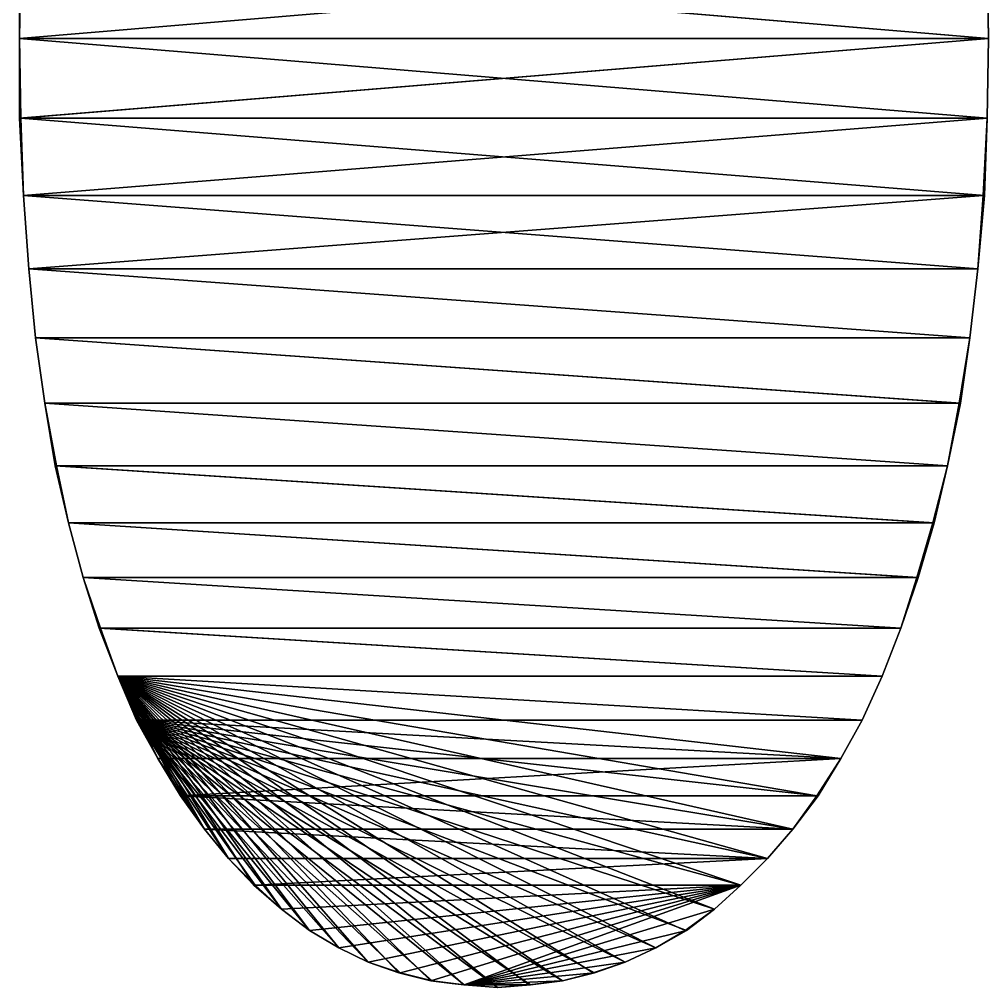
# Model space of a CAD drawing. Extents: x -29.1 to 29.1, y -25 to 25.
# Drawn here: x 5.819 to 6.547, y -8.426 to -7.699 of the extents above; entities that cross this region are included whole.
import ezdxf

# ---------------------------------------------------------------- set-up
doc = ezdxf.new("R2010")
doc.units = 0
doc.header["$MEASUREMENT"] = 0
doc.layers.add('ConstrLine', color=7, linetype='Continuous')
doc.layers.add('ObjLayer', color=2, linetype='Continuous')

msp = doc.modelspace()

# ---------------------------------------------------------------- linework, layer by layer
at = {"layer": 'ConstrLine'}
for points in [[(5.819, -7.713, 5), (5.82, -7.652, 5), (5.819, -7.713, 4)], [(5.82, -7.652, 4), (5.819, -7.713, 4), (5.82, -7.652, 5)], [(5.82, -7.652, 5), (5.819, -7.713, 5), (6.547, -7.713, 5)], [(5.819, -7.713, 5), (6.546, -7.652, 5), (5.82, -7.652, 5)], [(6.546, -7.652, 5), (5.819, -7.713, 5), (6.547, -7.713, 5)], [(5.819, -7.713, 5), (5.82, -7.652, 5), (5.81954, -7.68, 4)], [(5.819, -7.773, 5), (6.547, -7.713, 5), (5.819, -7.652, 5)], [(6.546, -7.652, 5), (5.819, -7.652, 5), (6.547, -7.713, 5)], [(5.819, -7.773, 5), (5.819, -7.652, 5), (5.819, -7.773, 4)], [(5.819, -7.652, 4), (5.819, -7.773, 4), (5.819, -7.652, 5)], [(6.547, -7.713, 5), (6.546, -7.652, 5), (5.82, -7.652, 5)], [(6.546, -7.652, 5), (6.547, -7.713, 5), (6.54646, -7.68, 4)], [(6.546, -7.652, 5), (6.547, -7.713, 5), (6.54646, -7.68, 4)], [(6.546, -7.652, 5), (6.547, -7.713, 5), (6.54646, -7.68, 4)], [(5.81954, -7.68, 4), (5.819, -7.713, 4), (5.819, -7.713, 5)], [(6.547, -7.713, 4), (6.54646, -7.68, 4), (6.547, -7.713, 5)], [(6.547, -7.713, 4), (6.54646, -7.68, 4), (6.547, -7.713, 5)], [(6.547, -7.713, 4), (6.54646, -7.68, 4), (6.547, -7.713, 5)], [(5.819, -7.713, 4), (5.82, -7.773, 4), (5.82, -7.773, 5)], [(5.819, -7.713, 4), (5.82, -7.773, 5), (5.819, -7.713, 5)], [(5.819, -7.713, 5), (5.82, -7.773, 5), (6.547, -7.713, 5)], [(5.819, -7.713, 5), (5.82, -7.773, 5), (6.546, -7.773, 5)], [(6.547, -7.713, 5), (5.819, -7.713, 5), (6.546, -7.773, 5)], [(5.819, -7.713, 4), (5.82, -7.773, 4), (5.82, -7.773, 5)], [(5.819, -7.713, 4), (5.82, -7.773, 5), (5.819, -7.713, 5)], [(6.547, -7.713, 5), (5.819, -7.773, 5), (6.546, -7.773, 5)], [(6.546, -7.773, 5), (6.547, -7.713, 5), (5.82, -7.773, 5)], [(6.547, -7.713, 4), (6.547, -7.713, 5), (6.546, -7.773, 5)], [(6.547, -7.713, 4), (6.546, -7.773, 5), (6.546, -7.773, 4)], [(6.547, -7.713, 4), (6.547, -7.713, 5), (6.546, -7.773, 5)], [(6.547, -7.713, 4), (6.546, -7.773, 5), (6.546, -7.773, 4)], [(6.547, -7.713, 4), (6.547, -7.713, 5), (6.546, -7.773, 5)], [(6.547, -7.713, 4), (6.546, -7.773, 5), (6.546, -7.773, 4)], [(5.819, -7.773, 5), (5.822, -7.831, 5), (6.546, -7.773, 5)], [(5.819, -7.773, 5), (5.819, -7.773, 4), (5.822, -7.831, 4)], [(5.819, -7.773, 5), (5.822, -7.831, 4), (5.822, -7.831, 5)], [(5.82, -7.773, 5), (5.82, -7.773, 4), (5.822, -7.831, 4)], [(5.82, -7.773, 5), (5.822, -7.831, 4), (5.822, -7.831, 5)], [(5.82, -7.773, 5), (5.822, -7.831, 5), (6.544, -7.831, 5)], [(6.544, -7.831, 5), (6.546, -7.773, 5), (5.82, -7.773, 5)], [(5.82, -7.773, 5), (5.822, -7.831, 5), (6.544, -7.831, 5)], [(6.544, -7.831, 5), (6.546, -7.773, 5), (5.82, -7.773, 5)], [(5.82, -7.773, 5), (5.82, -7.773, 4), (5.822, -7.831, 4)], [(5.82, -7.773, 5), (5.822, -7.831, 4), (5.822, -7.831, 5)], [(6.546, -7.773, 5), (5.822, -7.831, 5), (6.543, -7.831, 5)], [(6.546, -7.773, 4), (6.546, -7.773, 5), (6.543, -7.831, 5)], [(6.546, -7.773, 4), (6.543, -7.831, 5), (6.543, -7.831, 4)], [(6.546, -7.773, 4), (6.546, -7.773, 5), (6.544, -7.831, 5)], [(6.546, -7.773, 4), (6.544, -7.831, 5), (6.544, -7.831, 4)], [(6.546, -7.773, 4), (6.546, -7.773, 5), (6.544, -7.831, 5)], [(6.546, -7.773, 4), (6.544, -7.831, 5), (6.544, -7.831, 4)], [(5.822, -7.831, 4), (5.826, -7.886, 4), (5.826, -7.886, 5)], [(5.822, -7.831, 4), (5.826, -7.886, 5), (5.822, -7.831, 5)], [(5.822, -7.831, 5), (5.826, -7.886, 5), (6.539, -7.886, 5)], [(6.539, -7.886, 5), (6.544, -7.831, 5), (5.822, -7.831, 5)], [(5.822, -7.831, 5), (5.826, -7.886, 5), (6.539, -7.886, 5)], [(6.539, -7.886, 5), (6.544, -7.831, 5), (5.822, -7.831, 5)], [(5.822, -7.831, 4), (5.826, -7.886, 4), (5.826, -7.886, 5)], [(5.822, -7.831, 4), (5.826, -7.886, 5), (5.822, -7.831, 5)], [(5.826, -7.886, 5), (6.543, -7.831, 5), (5.822, -7.831, 5)], [(5.822, -7.831, 4), (5.826, -7.886, 4), (5.826, -7.886, 5)], [(5.822, -7.831, 4), (5.826, -7.886, 5), (5.822, -7.831, 5)], [(6.543, -7.831, 5), (5.826, -7.886, 5), (6.539, -7.886, 5)], [(6.544, -7.831, 4), (6.544, -7.831, 5), (6.539, -7.886, 5)], [(6.544, -7.831, 4), (6.539, -7.886, 5), (6.539, -7.886, 4)], [(6.544, -7.831, 4), (6.544, -7.831, 5), (6.539, -7.886, 5)], [(6.544, -7.831, 4), (6.539, -7.886, 5), (6.539, -7.886, 4)], [(6.543, -7.831, 4), (6.543, -7.831, 5), (6.539, -7.886, 5)], [(6.543, -7.831, 4), (6.539, -7.886, 5), (6.539, -7.886, 4)], [(5.826, -7.886, 4), (5.831, -7.938, 4), (5.831, -7.938, 5)], [(5.826, -7.886, 4), (5.831, -7.938, 5), (5.826, -7.886, 5)], [(6.533, -7.938, 5), (6.539, -7.886, 5), (5.826, -7.886, 5)], [(5.826, -7.886, 5), (5.831, -7.938, 5), (6.533, -7.938, 5)], [(6.533, -7.938, 5), (6.539, -7.886, 5), (5.826, -7.886, 5)], [(5.826, -7.886, 5), (5.831, -7.938, 5), (6.533, -7.938, 5)], [(5.826, -7.886, 4), (5.831, -7.938, 4), (5.831, -7.938, 5)], [(5.826, -7.886, 4), (5.831, -7.938, 5), (5.826, -7.886, 5)], [(5.826, -7.886, 5), (5.831, -7.938, 5), (6.533, -7.938, 5)], [(6.539, -7.886, 5), (5.826, -7.886, 5), (6.533, -7.938, 5)], [(5.826, -7.886, 4), (5.831, -7.938, 4), (5.831, -7.938, 5)], [(5.826, -7.886, 4), (5.831, -7.938, 5), (5.826, -7.886, 5)], [(6.539, -7.886, 4), (6.539, -7.886, 5), (6.533, -7.938, 5)], [(6.539, -7.886, 4), (6.533, -7.938, 5), (6.533, -7.938, 4)], [(6.539, -7.886, 4), (6.539, -7.886, 5), (6.533, -7.938, 5)], [(6.539, -7.886, 4), (6.533, -7.938, 5), (6.533, -7.938, 4)], [(6.539, -7.886, 4), (6.539, -7.886, 5), (6.533, -7.938, 5)], [(6.539, -7.886, 4), (6.533, -7.938, 5), (6.533, -7.938, 4)], [(5.831, -7.938, 4), (5.838, -7.987, 4), (5.838, -7.987, 5)], [(5.831, -7.938, 4), (5.838, -7.987, 5), (5.831, -7.938, 5)], [(5.831, -7.938, 5), (5.838, -7.987, 5), (6.526, -7.987, 5)], [(6.526, -7.987, 5), (6.533, -7.938, 5), (5.831, -7.938, 5)], [(6.526, -7.987, 5), (6.533, -7.938, 5), (5.831, -7.938, 5)], [(5.831, -7.938, 5), (5.838, -7.987, 5), (6.526, -7.987, 5)], [(5.831, -7.938, 4), (5.838, -7.987, 4), (5.838, -7.987, 5)], [(5.831, -7.938, 4), (5.838, -7.987, 5), (5.831, -7.938, 5)], [(5.831, -7.938, 5), (5.838, -7.987, 5), (6.525, -7.987, 5)], [(6.525, -7.987, 5), (6.533, -7.938, 5), (5.831, -7.938, 5)], [(5.831, -7.938, 4), (5.838, -7.987, 4), (5.838, -7.987, 5)], [(5.831, -7.938, 4), (5.838, -7.987, 5), (5.831, -7.938, 5)], [(6.533, -7.938, 4), (6.533, -7.938, 5), (6.525, -7.987, 5)], [(6.533, -7.938, 4), (6.525, -7.987, 5), (6.525, -7.987, 4)], [(6.533, -7.938, 4), (6.533, -7.938, 5), (6.526, -7.987, 5)], [(6.533, -7.938, 4), (6.526, -7.987, 5), (6.526, -7.987, 4)], [(6.533, -7.938, 4), (6.533, -7.938, 5), (6.526, -7.987, 5)], [(6.533, -7.938, 4), (6.526, -7.987, 5), (6.526, -7.987, 4)], [(5.838, -7.987, 4), (5.847, -8.034, 4), (5.847, -8.034, 5)], [(5.838, -7.987, 4), (5.847, -8.034, 5), (5.838, -7.987, 5)], [(6.516, -8.034, 5), (6.526, -7.987, 5), (5.838, -7.987, 5)], [(5.838, -7.987, 5), (5.847, -8.034, 5), (6.516, -8.034, 5)], [(5.838, -7.987, 5), (5.847, -8.034, 5), (6.516, -8.034, 5)], [(6.516, -8.034, 5), (6.526, -7.987, 5), (5.838, -7.987, 5)], [(5.838, -7.987, 4), (5.847, -8.034, 4), (5.847, -8.034, 5)], [(5.838, -7.987, 4), (5.847, -8.034, 5), (5.838, -7.987, 5)], [(5.838, -7.987, 5), (5.846, -8.034, 5), (6.516, -8.034, 5)], [(6.516, -8.034, 5), (6.525, -7.987, 5), (5.838, -7.987, 5)], [(5.838, -7.987, 4), (5.846, -8.034, 4), (5.846, -8.034, 5)], [(5.838, -7.987, 4), (5.846, -8.034, 5), (5.838, -7.987, 5)], [(6.526, -7.987, 4), (6.526, -7.987, 5), (6.516, -8.034, 5)], [(6.526, -7.987, 4), (6.516, -8.034, 5), (6.516, -8.034, 4)], [(6.526, -7.987, 4), (6.526, -7.987, 5), (6.516, -8.034, 5)], [(6.526, -7.987, 4), (6.516, -8.034, 5), (6.516, -8.034, 4)], [(6.525, -7.987, 4), (6.525, -7.987, 5), (6.516, -8.034, 5)], [(6.525, -7.987, 4), (6.516, -8.034, 5), (6.516, -8.034, 4)], [(6.505, -8.077, 5), (6.516, -8.034, 5), (5.846, -8.034, 5)], [(5.846, -8.034, 5), (5.856, -8.077, 5), (6.505, -8.077, 5)], [(5.846, -8.034, 4), (5.856, -8.077, 4), (5.856, -8.077, 5)], [(5.846, -8.034, 4), (5.856, -8.077, 5), (5.846, -8.034, 5)], [(5.847, -8.034, 4), (5.856, -8.077, 4), (5.856, -8.077, 5)], [(5.847, -8.034, 4), (5.856, -8.077, 5), (5.847, -8.034, 5)], [(6.505, -8.077, 5), (6.516, -8.034, 5), (5.847, -8.034, 5)], [(5.847, -8.034, 5), (5.856, -8.077, 5), (6.505, -8.077, 5)], [(5.847, -8.034, 5), (5.856, -8.077, 5), (6.506, -8.077, 5)], [(6.506, -8.077, 5), (6.516, -8.034, 5), (5.847, -8.034, 5)], [(5.847, -8.034, 4), (5.856, -8.077, 4), (5.856, -8.077, 5)], [(5.847, -8.034, 4), (5.856, -8.077, 5), (5.847, -8.034, 5)], [(6.516, -8.034, 4), (6.516, -8.034, 5), (6.505, -8.077, 5)], [(6.516, -8.034, 4), (6.505, -8.077, 5), (6.505, -8.077, 4)], [(6.516, -8.034, 4), (6.516, -8.034, 5), (6.505, -8.077, 5)], [(6.516, -8.034, 4), (6.505, -8.077, 5), (6.505, -8.077, 4)], [(6.516, -8.034, 4), (6.516, -8.034, 5), (6.506, -8.077, 5)], [(6.516, -8.034, 4), (6.506, -8.077, 5), (6.506, -8.077, 4)], [(5.856, -8.077, 4), (5.867, -8.118, 4), (5.867, -8.118, 5)], [(5.856, -8.077, 4), (5.867, -8.118, 5), (5.856, -8.077, 5)], [(6.494, -8.118, 5), (6.505, -8.077, 5), (5.856, -8.077, 5)], [(5.856, -8.077, 5), (5.867, -8.118, 5), (6.494, -8.118, 5)], [(5.856, -8.077, 5), (5.867, -8.118, 5), (6.494, -8.118, 5)], [(6.494, -8.118, 5), (6.506, -8.077, 5), (5.856, -8.077, 5)], [(5.856, -8.077, 4), (5.867, -8.118, 4), (5.867, -8.118, 5)], [(5.856, -8.077, 4), (5.867, -8.118, 5), (5.856, -8.077, 5)], [(5.856, -8.077, 5), (5.867, -8.118, 5), (6.493, -8.118, 5)], [(6.493, -8.118, 5), (6.505, -8.077, 5), (5.856, -8.077, 5)], [(5.856, -8.077, 4), (5.867, -8.118, 4), (5.867, -8.118, 5)], [(5.856, -8.077, 4), (5.867, -8.118, 5), (5.856, -8.077, 5)], [(6.505, -8.077, 4), (6.505, -8.077, 5), (6.493, -8.118, 5)], [(6.505, -8.077, 4), (6.493, -8.118, 5), (6.493, -8.118, 4)], [(6.505, -8.077, 4), (6.505, -8.077, 5), (6.494, -8.118, 5)], [(6.505, -8.077, 4), (6.494, -8.118, 5), (6.494, -8.118, 4)], [(6.506, -8.077, 4), (6.506, -8.077, 5), (6.494, -8.118, 5)], [(6.506, -8.077, 4), (6.494, -8.118, 5), (6.494, -8.118, 4)], [(5.867, -8.118, 4), (5.88, -8.156, 4), (5.88, -8.156, 5)], [(5.867, -8.118, 4), (5.88, -8.156, 5), (5.867, -8.118, 5)], [(6.481, -8.156, 5), (6.494, -8.118, 5), (5.867, -8.118, 5)], [(5.867, -8.118, 5), (5.88, -8.156, 5), (6.481, -8.156, 5)], [(5.867, -8.118, 5), (5.88, -8.156, 5), (6.481, -8.156, 5)], [(6.481, -8.156, 5), (6.494, -8.118, 5), (5.867, -8.118, 5)], [(5.867, -8.118, 4), (5.88, -8.156, 4), (5.88, -8.156, 5)], [(5.867, -8.118, 4), (5.88, -8.156, 5), (5.867, -8.118, 5)], [(5.867, -8.118, 5), (5.879, -8.156, 5), (6.481, -8.156, 5)], [(6.481, -8.156, 5), (6.493, -8.118, 5), (5.867, -8.118, 5)], [(5.867, -8.118, 4), (5.879, -8.156, 4), (5.879, -8.156, 5)], [(5.867, -8.118, 4), (5.879, -8.156, 5), (5.867, -8.118, 5)], [(6.494, -8.118, 4), (6.494, -8.118, 5), (6.481, -8.156, 5)], [(6.494, -8.118, 4), (6.481, -8.156, 5), (6.481, -8.156, 4)], [(6.494, -8.118, 4), (6.494, -8.118, 5), (6.481, -8.156, 5)], [(6.494, -8.118, 4), (6.481, -8.156, 5), (6.481, -8.156, 4)], [(6.493, -8.118, 4), (6.493, -8.118, 5), (6.481, -8.156, 5)], [(6.493, -8.118, 4), (6.481, -8.156, 5), (6.481, -8.156, 4)], [(5.879, -8.156, 5), (5.893, -8.192, 5), (6.467, -8.192, 5)], [(6.467, -8.192, 5), (6.481, -8.156, 5), (5.879, -8.156, 5)], [(5.879, -8.156, 4), (5.893, -8.192, 4), (5.893, -8.192, 5)], [(5.879, -8.156, 4), (5.893, -8.192, 5), (5.879, -8.156, 5)], [(5.88, -8.156, 4), (5.893, -8.192, 4), (5.893, -8.192, 5)], [(5.88, -8.156, 4), (5.893, -8.192, 5), (5.88, -8.156, 5)], [(6.467, -8.192, 5), (6.481, -8.156, 5), (5.88, -8.156, 5)], [(5.893, -8.192, 5), (6.467, -8.192, 5), (5.88, -8.156, 5)], [(5.88, -8.156, 5), (5.893, -8.192, 5), (6.467, -8.192, 5)], [(6.467, -8.192, 5), (6.481, -8.156, 5), (5.88, -8.156, 5)], [(5.88, -8.156, 4), (5.893, -8.192, 4), (5.893, -8.192, 5)], [(5.88, -8.156, 4), (5.893, -8.192, 5), (5.88, -8.156, 5)], [(6.481, -8.156, 4), (6.481, -8.156, 5), (6.467, -8.192, 5)], [(6.481, -8.156, 4), (6.467, -8.192, 5), (6.467, -8.192, 4)], [(6.481, -8.156, 4), (6.481, -8.156, 5), (6.467, -8.192, 5)], [(6.481, -8.156, 4), (6.467, -8.192, 5), (6.467, -8.192, 4)], [(6.481, -8.156, 4), (6.481, -8.156, 5), (6.467, -8.192, 5)], [(6.481, -8.156, 4), (6.467, -8.192, 5), (6.467, -8.192, 4)], [(6.467, -8.192, 5), (5.893, -8.192, 5), (6.452, -8.225, 5)], [(5.893, -8.192, 5), (5.908, -8.225, 5), (6.452, -8.225, 5)], [(5.893, -8.192, 4), (5.908, -8.225, 4), (5.908, -8.225, 5)], [(5.893, -8.192, 4), (5.908, -8.225, 5), (5.893, -8.192, 5)], [(6.452, -8.225, 5), (6.467, -8.192, 5), (5.893, -8.192, 5)], [(5.893, -8.192, 5), (5.908, -8.225, 5), (6.452, -8.225, 5)], [(5.893, -8.192, 4), (5.908, -8.225, 4), (5.908, -8.225, 5)], [(5.893, -8.192, 4), (5.908, -8.225, 5), (5.893, -8.192, 5)], [(6.25, -8.415, 5), (6.274, -8.407, 5), (5.893, -8.192, 5)], [(6.274, -8.407, 5), (6.297, -8.396, 5), (5.893, -8.192, 5)], [(6.297, -8.396, 5), (6.319, -8.383, 5), (5.893, -8.192, 5)], [(6.319, -8.383, 5), (6.341, -8.367, 5), (5.893, -8.192, 5)], [(6.202, -8.424, 5), (6.227, -8.421, 5), (5.893, -8.192, 5)], [(6.178, -8.426, 5), (6.202, -8.424, 5), (5.893, -8.192, 5)], [(5.893, -8.192, 5), (5.907, -8.225, 5), (5.923, -8.254, 5)], [(5.893, -8.192, 5), (5.923, -8.254, 5), (5.94, -8.282, 5)], [(5.893, -8.192, 5), (5.94, -8.282, 5), (5.958, -8.307, 5)], [(5.893, -8.192, 5), (5.958, -8.307, 5), (5.976, -8.329, 5)], [(5.893, -8.192, 5), (5.976, -8.329, 5), (5.995, -8.349, 5)], [(5.893, -8.192, 5), (5.995, -8.349, 5), (6.016, -8.367, 5)], [(5.893, -8.192, 5), (6.016, -8.367, 5), (6.037, -8.383, 5)], [(5.893, -8.192, 5), (6.037, -8.383, 5), (6.059, -8.396, 5)], [(5.893, -8.192, 5), (6.059, -8.396, 5), (6.081, -8.407, 5)], [(5.893, -8.192, 5), (6.081, -8.407, 5), (6.104, -8.415, 5)], [(5.893, -8.192, 5), (6.104, -8.415, 5), (6.128, -8.421, 5)], [(5.893, -8.192, 5), (6.128, -8.421, 5), (6.153, -8.424, 5)], [(5.893, -8.192, 5), (6.153, -8.424, 5), (6.178, -8.426, 5)], [(6.227, -8.421, 5), (6.25, -8.415, 5), (5.893, -8.192, 5)], [(6.341, -8.367, 5), (6.361, -8.349, 5), (5.893, -8.192, 5)], [(6.361, -8.349, 5), (6.381, -8.329, 5), (5.893, -8.192, 5)], [(6.381, -8.329, 5), (6.4, -8.307, 5), (5.893, -8.192, 5)], [(6.4, -8.307, 5), (6.418, -8.282, 5), (5.893, -8.192, 5)], [(6.418, -8.282, 5), (6.436, -8.254, 5), (5.893, -8.192, 5)], [(6.436, -8.254, 5), (6.452, -8.225, 5), (5.893, -8.192, 5)], [(6.452, -8.225, 5), (6.467, -8.192, 5), (5.893, -8.192, 5)], [(5.893, -8.192, 4), (5.907, -8.225, 4), (5.907, -8.225, 5)], [(5.893, -8.192, 4), (5.907, -8.225, 5), (5.893, -8.192, 5)], [(6.467, -8.192, 5), (6.452, -8.225, 5), (6.452, -8.225, 4)], [(6.467, -8.192, 5), (6.452, -8.225, 4), (6.467, -8.192, 4)], [(6.467, -8.192, 4), (6.467, -8.192, 5), (6.452, -8.225, 5)], [(6.452, -8.225, 4), (6.467, -8.192, 4), (6.452, -8.225, 5)], [(6.467, -8.192, 5), (6.452, -8.225, 5), (6.452, -8.225, 4)], [(6.467, -8.192, 5), (6.452, -8.225, 4), (6.467, -8.192, 4)], [(5.907, -8.225, 4), (5.923, -8.254, 4), (5.923, -8.254, 5)], [(5.907, -8.225, 4), (5.923, -8.254, 5), (5.907, -8.225, 5)], [(5.923, -8.254, 5), (6.436, -8.254, 5), (5.908, -8.225, 5)], [(6.452, -8.225, 5), (5.908, -8.225, 5), (6.436, -8.254, 5)], [(5.908, -8.225, 4), (5.923, -8.254, 4), (5.923, -8.254, 5)], [(5.908, -8.225, 4), (5.923, -8.254, 5), (5.908, -8.225, 5)], [(6.436, -8.254, 5), (6.452, -8.225, 5), (5.908, -8.225, 5)], [(6.419, -8.282, 5), (6.436, -8.254, 5), (5.908, -8.225, 5)], [(6.4, -8.307, 5), (6.419, -8.282, 5), (5.908, -8.225, 5)], [(6.381, -8.329, 5), (6.4, -8.307, 5), (5.908, -8.225, 5)], [(5.908, -8.225, 5), (5.923, -8.254, 5), (5.958, -8.307, 5)], [(5.958, -8.307, 5), (5.976, -8.329, 5), (5.908, -8.225, 5)], [(5.976, -8.329, 5), (5.996, -8.349, 5), (5.908, -8.225, 5)], [(5.996, -8.349, 5), (6.016, -8.367, 5), (5.908, -8.225, 5)], [(6.016, -8.367, 5), (6.037, -8.383, 5), (5.908, -8.225, 5)], [(6.037, -8.383, 5), (6.059, -8.396, 5), (5.908, -8.225, 5)], [(6.059, -8.396, 5), (6.081, -8.407, 5), (5.908, -8.225, 5)], [(6.081, -8.407, 5), (6.105, -8.415, 5), (5.908, -8.225, 5)], [(6.105, -8.415, 5), (6.129, -8.421, 5), (5.908, -8.225, 5)], [(6.129, -8.421, 5), (6.153, -8.424, 5), (5.908, -8.225, 5)], [(6.203, -8.424, 5), (6.227, -8.421, 5), (5.908, -8.225, 5)], [(6.178, -8.426, 5), (6.203, -8.424, 5), (5.908, -8.225, 5)], [(6.227, -8.421, 5), (6.251, -8.415, 5), (5.908, -8.225, 5)], [(6.251, -8.415, 5), (6.274, -8.407, 5), (5.908, -8.225, 5)], [(6.274, -8.407, 5), (6.297, -8.396, 5), (5.908, -8.225, 5)], [(6.297, -8.396, 5), (6.32, -8.383, 5), (5.908, -8.225, 5)], [(6.32, -8.383, 5), (6.341, -8.367, 5), (5.908, -8.225, 5)], [(6.341, -8.367, 5), (6.361, -8.349, 5), (5.908, -8.225, 5)], [(6.361, -8.349, 5), (6.381, -8.329, 5), (5.908, -8.225, 5)], [(6.153, -8.424, 5), (6.178, -8.426, 5), (5.908, -8.225, 5)], [(5.908, -8.225, 4), (5.923, -8.254, 4), (5.923, -8.254, 5)], [(5.908, -8.225, 4), (5.923, -8.254, 5), (5.908, -8.225, 5)], [(6.452, -8.225, 4), (6.452, -8.225, 5), (6.436, -8.254, 5)], [(6.452, -8.225, 4), (6.436, -8.254, 5), (6.436, -8.254, 4)], [(6.436, -8.254, 4), (6.452, -8.225, 5), (6.436, -8.254, 5)], [(6.452, -8.225, 5), (6.436, -8.254, 4), (6.452, -8.225, 4)], [(6.452, -8.225, 4), (6.452, -8.225, 5), (6.436, -8.254, 5)], [(6.452, -8.225, 4), (6.436, -8.254, 5), (6.436, -8.254, 4)], [(5.94, -8.282, 5), (6.436, -8.254, 5), (5.923, -8.254, 5)], [(5.923, -8.254, 4), (5.94, -8.282, 4), (5.94, -8.282, 5)], [(5.923, -8.254, 4), (5.94, -8.282, 5), (5.923, -8.254, 5)], [(5.94, -8.282, 5), (5.958, -8.307, 5), (5.923, -8.254, 5)], [(5.923, -8.254, 4), (5.94, -8.282, 4), (5.94, -8.282, 5)], [(5.923, -8.254, 4), (5.94, -8.282, 5), (5.923, -8.254, 5)], [(5.923, -8.254, 4), (5.94, -8.282, 4), (5.94, -8.282, 5)], [(5.923, -8.254, 4), (5.94, -8.282, 5), (5.923, -8.254, 5)], [(6.436, -8.254, 5), (5.94, -8.282, 5), (6.419, -8.282, 5)], [(6.436, -8.254, 4), (6.436, -8.254, 5), (6.418, -8.282, 5)], [(6.436, -8.254, 4), (6.418, -8.282, 5), (6.418, -8.282, 4)], [(6.436, -8.254, 4), (6.436, -8.254, 5), (6.419, -8.282, 5)], [(6.436, -8.254, 4), (6.419, -8.282, 5), (6.419, -8.282, 4)], [(6.419, -8.282, 4), (6.436, -8.254, 4), (6.419, -8.282, 5)], [(6.436, -8.254, 5), (6.419, -8.282, 5), (6.436, -8.254, 4)], [(5.958, -8.307, 5), (6.4, -8.307, 5), (5.94, -8.282, 5)], [(6.419, -8.282, 5), (5.94, -8.282, 5), (6.4, -8.307, 5)], [(5.94, -8.282, 4), (5.958, -8.307, 4), (5.958, -8.307, 5)], [(5.94, -8.282, 4), (5.958, -8.307, 5), (5.94, -8.282, 5)], [(5.94, -8.282, 4), (5.958, -8.307, 4), (5.958, -8.307, 5)], [(5.94, -8.282, 4), (5.958, -8.307, 5), (5.94, -8.282, 5)], [(5.94, -8.282, 4), (5.958, -8.307, 4), (5.958, -8.307, 5)], [(5.94, -8.282, 4), (5.958, -8.307, 5), (5.94, -8.282, 5)], [(6.419, -8.282, 4), (6.419, -8.282, 5), (6.4, -8.307, 5)], [(6.419, -8.282, 4), (6.4, -8.307, 5), (6.4, -8.307, 4)], [(6.4, -8.307, 4), (6.419, -8.282, 4), (6.4, -8.307, 5)], [(6.419, -8.282, 5), (6.4, -8.307, 5), (6.419, -8.282, 4)], [(6.418, -8.282, 4), (6.418, -8.282, 5), (6.4, -8.307, 5)], [(6.418, -8.282, 4), (6.4, -8.307, 5), (6.4, -8.307, 4)], [(5.976, -8.329, 5), (6.381, -8.329, 5), (5.958, -8.307, 5)], [(6.4, -8.307, 5), (5.958, -8.307, 5), (6.381, -8.329, 5)], [(5.958, -8.307, 4), (5.976, -8.329, 4), (5.976, -8.329, 5)], [(5.958, -8.307, 4), (5.976, -8.329, 5), (5.958, -8.307, 5)], [(5.958, -8.307, 4), (5.976, -8.329, 4), (5.976, -8.329, 5)], [(5.958, -8.307, 4), (5.976, -8.329, 5), (5.958, -8.307, 5)], [(5.958, -8.307, 4), (5.976, -8.329, 4), (5.976, -8.329, 5)], [(5.958, -8.307, 4), (5.976, -8.329, 5), (5.958, -8.307, 5)], [(6.4, -8.307, 4), (6.4, -8.307, 5), (6.381, -8.329, 5)], [(6.4, -8.307, 4), (6.381, -8.329, 5), (6.381, -8.329, 4)], [(6.381, -8.329, 4), (6.4, -8.307, 4), (6.381, -8.329, 5)], [(6.4, -8.307, 5), (6.381, -8.329, 5), (6.4, -8.307, 4)], [(6.4, -8.307, 4), (6.4, -8.307, 5), (6.381, -8.329, 5)], [(6.4, -8.307, 4), (6.381, -8.329, 5), (6.381, -8.329, 4)], [(5.996, -8.349, 5), (6.381, -8.329, 5), (5.976, -8.329, 5)], [(5.976, -8.329, 4), (5.996, -8.349, 4), (5.996, -8.349, 5)], [(5.976, -8.329, 4), (5.996, -8.349, 5), (5.976, -8.329, 5)], [(5.976, -8.329, 4), (5.996, -8.349, 4), (5.996, -8.349, 5)], [(5.976, -8.329, 4), (5.996, -8.349, 5), (5.976, -8.329, 5)], [(5.976, -8.329, 4), (5.995, -8.349, 4), (5.995, -8.349, 5)], [(5.976, -8.329, 4), (5.995, -8.349, 5), (5.976, -8.329, 5)], [(6.381, -8.329, 5), (5.996, -8.349, 5), (6.361, -8.349, 5)], [(6.361, -8.349, 4), (6.381, -8.329, 4), (6.381, -8.329, 5)], [(6.361, -8.349, 4), (6.381, -8.329, 5), (6.361, -8.349, 5)], [(6.361, -8.349, 5), (6.362, -8.348, 4), (6.381, -8.329, 5)], [(6.361, -8.349, 4), (6.381, -8.329, 4), (6.381, -8.329, 5)], [(6.361, -8.349, 4), (6.381, -8.329, 5), (6.361, -8.349, 5)], [(6.381, -8.329, 4), (6.381, -8.329, 5), (6.362, -8.348, 4)], [(5.995, -8.349, 4), (6.016, -8.367, 4), (6.016, -8.367, 5)], [(5.995, -8.349, 4), (6.016, -8.367, 5), (5.995, -8.349, 5)], [(6.016, -8.367, 5), (6.361, -8.349, 5), (5.996, -8.349, 5)], [(5.996, -8.349, 4), (6.016, -8.367, 4), (6.016, -8.367, 5)], [(5.996, -8.349, 4), (6.016, -8.367, 5), (5.996, -8.349, 5)], [(5.996, -8.349, 4), (6.016, -8.367, 4), (6.016, -8.367, 5)], [(5.996, -8.349, 4), (6.016, -8.367, 5), (5.996, -8.349, 5)], [(6.037, -8.383, 5), (6.361, -8.349, 5), (6.016, -8.367, 5)], [(6.059, -8.396, 5), (6.361, -8.349, 5), (6.037, -8.383, 5)], [(6.081, -8.407, 5), (6.361, -8.349, 5), (6.059, -8.396, 5)], [(6.105, -8.415, 5), (6.361, -8.349, 5), (6.081, -8.407, 5)], [(6.128, -8.421, 5), (6.361, -8.349, 5), (6.105, -8.415, 5)], [(6.128, -8.421, 5), (6.153, -8.424, 5), (6.361, -8.349, 5)], [(6.341, -8.367, 5), (6.361, -8.349, 5), (6.153, -8.424, 5)], [(6.341, -8.367, 4), (6.361, -8.349, 4), (6.361, -8.349, 5)], [(6.341, -8.367, 4), (6.361, -8.349, 5), (6.341, -8.367, 5)], [(6.341, -8.367, 5), (6.341, -8.367, 4), (6.361, -8.349, 5)], [(6.361, -8.349, 4), (6.361, -8.349, 5), (6.341, -8.367, 4)], [(6.341, -8.367, 4), (6.361, -8.349, 4), (6.361, -8.349, 5)], [(6.341, -8.367, 4), (6.361, -8.349, 5), (6.341, -8.367, 5)], [(6.361, -8.349, 4), (6.362, -8.348, 4), (6.361, -8.349, 5)], [(6.016, -8.367, 4), (6.037, -8.383, 4), (6.037, -8.383, 5)], [(6.016, -8.367, 4), (6.037, -8.383, 5), (6.016, -8.367, 5)], [(6.016, -8.367, 4), (6.037, -8.383, 4), (6.037, -8.383, 5)], [(6.016, -8.367, 4), (6.037, -8.383, 5), (6.016, -8.367, 5)], [(6.016, -8.367, 4), (6.037, -8.383, 4), (6.037, -8.383, 5)], [(6.016, -8.367, 4), (6.037, -8.383, 5), (6.016, -8.367, 5)], [(6.32, -8.383, 5), (6.341, -8.367, 5), (6.153, -8.424, 5)], [(6.319, -8.383, 4), (6.341, -8.367, 4), (6.341, -8.367, 5)], [(6.319, -8.383, 4), (6.341, -8.367, 5), (6.319, -8.383, 5)], [(6.32, -8.383, 4), (6.341, -8.367, 4), (6.341, -8.367, 5)], [(6.32, -8.383, 4), (6.341, -8.367, 5), (6.32, -8.383, 5)], [(6.32, -8.383, 4), (6.341, -8.367, 5), (6.32, -8.383, 5)], [(6.32, -8.383, 4), (6.341, -8.367, 4), (6.341, -8.367, 5)], [(6.037, -8.383, 4), (6.059, -8.396, 4), (6.059, -8.396, 5)], [(6.037, -8.383, 4), (6.059, -8.396, 5), (6.037, -8.383, 5)], [(6.037, -8.383, 4), (6.059, -8.396, 4), (6.059, -8.396, 5)], [(6.037, -8.383, 4), (6.059, -8.396, 5), (6.037, -8.383, 5)], [(6.037, -8.383, 4), (6.059, -8.396, 4), (6.059, -8.396, 5)], [(6.037, -8.383, 4), (6.059, -8.396, 5), (6.037, -8.383, 5)], [(6.297, -8.396, 5), (6.32, -8.383, 5), (6.153, -8.424, 5)], [(6.297, -8.396, 4), (6.32, -8.383, 4), (6.32, -8.383, 5)], [(6.297, -8.396, 4), (6.32, -8.383, 5), (6.297, -8.396, 5)], [(6.32, -8.383, 5), (6.297, -8.396, 5), (6.32, -8.383, 4)], [(6.297, -8.396, 4), (6.32, -8.383, 4), (6.297, -8.396, 5)], [(6.297, -8.396, 4), (6.319, -8.383, 4), (6.319, -8.383, 5)], [(6.297, -8.396, 4), (6.319, -8.383, 5), (6.297, -8.396, 5)], [(6.059, -8.396, 4), (6.081, -8.407, 4), (6.081, -8.407, 5)], [(6.059, -8.396, 4), (6.081, -8.407, 5), (6.059, -8.396, 5)], [(6.059, -8.396, 4), (6.081, -8.407, 4), (6.081, -8.407, 5)], [(6.059, -8.396, 4), (6.081, -8.407, 5), (6.059, -8.396, 5)], [(6.059, -8.396, 4), (6.081, -8.407, 4), (6.081, -8.407, 5)], [(6.059, -8.396, 4), (6.081, -8.407, 5), (6.059, -8.396, 5)], [(6.274, -8.407, 5), (6.297, -8.396, 5), (6.153, -8.424, 5)], [(6.274, -8.407, 4), (6.297, -8.396, 4), (6.297, -8.396, 5)], [(6.274, -8.407, 4), (6.297, -8.396, 5), (6.274, -8.407, 5)], [(6.274, -8.407, 5), (6.297, -8.396, 4), (6.297, -8.396, 5)], [(6.274, -8.407, 4), (6.297, -8.396, 4), (6.274, -8.407, 5)], [(6.274, -8.407, 4), (6.297, -8.396, 4), (6.297, -8.396, 5)], [(6.274, -8.407, 4), (6.297, -8.396, 5), (6.274, -8.407, 5)], [(6.081, -8.407, 4), (6.105, -8.415, 4), (6.105, -8.415, 5)], [(6.081, -8.407, 4), (6.105, -8.415, 5), (6.081, -8.407, 5)], [(6.081, -8.407, 4), (6.105, -8.415, 4), (6.105, -8.415, 5)], [(6.081, -8.407, 4), (6.105, -8.415, 5), (6.081, -8.407, 5)], [(6.081, -8.407, 4), (6.104, -8.415, 4), (6.104, -8.415, 5)], [(6.081, -8.407, 4), (6.104, -8.415, 5), (6.081, -8.407, 5)], [(6.251, -8.415, 5), (6.274, -8.407, 5), (6.153, -8.424, 5)], [(6.25, -8.415, 4), (6.274, -8.407, 4), (6.274, -8.407, 5)], [(6.25, -8.415, 4), (6.274, -8.407, 5), (6.25, -8.415, 5)], [(6.251, -8.415, 4), (6.274, -8.407, 4), (6.274, -8.407, 5)], [(6.251, -8.415, 4), (6.274, -8.407, 5), (6.251, -8.415, 5)], [(6.251, -8.415, 4), (6.274, -8.407, 5), (6.251, -8.415, 5)], [(6.274, -8.407, 5), (6.251, -8.415, 4), (6.274, -8.407, 4)], [(6.104, -8.415, 4), (6.128, -8.421, 4), (6.128, -8.421, 5)], [(6.104, -8.415, 4), (6.128, -8.421, 5), (6.104, -8.415, 5)], [(6.105, -8.415, 4), (6.128, -8.421, 4), (6.128, -8.421, 5)], [(6.105, -8.415, 4), (6.128, -8.421, 5), (6.105, -8.415, 5)], [(6.129, -8.421, 5), (6.105, -8.415, 5), (6.106, -8.41525, 4)], [(6.105, -8.415, 4), (6.106, -8.41525, 4), (6.105, -8.415, 5)], [(6.129, -8.421, 5), (6.106, -8.41525, 4), (6.129, -8.421, 4)], [(6.227, -8.421, 5), (6.251, -8.415, 5), (6.153, -8.424, 5)], [(6.227, -8.421, 4), (6.251, -8.415, 4), (6.251, -8.415, 5)], [(6.227, -8.421, 4), (6.251, -8.415, 5), (6.227, -8.421, 5)], [(6.227, -8.421, 5), (6.251, -8.415, 4), (6.251, -8.415, 5)], [(6.227, -8.421, 4), (6.251, -8.415, 4), (6.227, -8.421, 5)], [(6.227, -8.421, 4), (6.25, -8.415, 4), (6.25, -8.415, 5)], [(6.227, -8.421, 4), (6.25, -8.415, 5), (6.227, -8.421, 5)], [(6.128, -8.421, 4), (6.144, -8.42292, 4), (6.128, -8.421, 5)], [(6.144, -8.42292, 4), (6.153, -8.424, 5), (6.128, -8.421, 5)], [(6.128, -8.421, 4), (6.153, -8.424, 4), (6.153, -8.424, 5)], [(6.128, -8.421, 4), (6.153, -8.424, 5), (6.128, -8.421, 5)], [(6.129, -8.421, 4), (6.153, -8.424, 4), (6.153, -8.424, 5)], [(6.129, -8.421, 4), (6.153, -8.424, 5), (6.129, -8.421, 5)], [(6.144, -8.42292, 4), (6.153, -8.424, 4), (6.153, -8.424, 5)], [(6.203, -8.424, 5), (6.227, -8.421, 5), (6.153, -8.424, 5)], [(6.202, -8.424, 4), (6.227, -8.421, 4), (6.227, -8.421, 5)], [(6.202, -8.424, 4), (6.227, -8.421, 5), (6.202, -8.424, 5)], [(6.203, -8.424, 4), (6.227, -8.421, 4), (6.227, -8.421, 5)], [(6.203, -8.424, 4), (6.227, -8.421, 5), (6.203, -8.424, 5)], [(6.203, -8.424, 4), (6.227, -8.421, 5), (6.203, -8.424, 5)], [(6.227, -8.421, 5), (6.203, -8.424, 4), (6.227, -8.421, 4)], [(6.178, -8.426, 5), (6.203, -8.424, 5), (6.153, -8.424, 5)], [(6.153, -8.424, 4), (6.178, -8.426, 4), (6.178, -8.426, 5)], [(6.153, -8.424, 4), (6.178, -8.426, 5), (6.153, -8.424, 5)], [(6.178, -8.426, 5), (6.153, -8.424, 5), (6.178, -8.426, 4)], [(6.153, -8.424, 4), (6.178, -8.426, 4), (6.153, -8.424, 5)], [(6.153, -8.424, 4), (6.178, -8.426, 4), (6.178, -8.426, 5)], [(6.153, -8.424, 4), (6.178, -8.426, 5), (6.153, -8.424, 5)], [(6.178, -8.426, 4), (6.203, -8.424, 4), (6.203, -8.424, 5)], [(6.178, -8.426, 4), (6.203, -8.424, 5), (6.178, -8.426, 5)], [(6.178, -8.426, 5), (6.203, -8.424, 4), (6.203, -8.424, 5)], [(6.178, -8.426, 4), (6.203, -8.424, 4), (6.178, -8.426, 5)], [(6.188, -8.42517, 4), (6.202, -8.424, 5), (6.178, -8.426, 5)], [(6.178, -8.426, 4), (6.188, -8.42517, 4), (6.178, -8.426, 5)], [(6.188, -8.42517, 4), (6.202, -8.424, 4), (6.202, -8.424, 5)]]:
    msp.add_3dface(points, dxfattribs=at)
at = {"layer": 'ObjLayer'}
for p, q in [((5.819, -7.773, 5), (5.819, -7.652, 5)), ((6.546, -7.652, 5), (6.547, -7.713, 5)), ((6.547, -7.713, 5), (6.546, -7.773, 5)), ((5.822, -7.831, 5), (5.819, -7.773, 5)), ((6.546, -7.773, 5), (6.543, -7.831, 5)), ((5.826, -7.886, 5), (5.822, -7.831, 5)), ((6.543, -7.831, 5), (6.539, -7.886, 5)), ((5.831, -7.938, 5), (5.826, -7.886, 5)), ((6.539, -7.886, 5), (6.533, -7.938, 5)), ((5.838, -7.987, 5), (5.831, -7.938, 5)), ((6.533, -7.938, 5), (6.525, -7.987, 5)), ((5.846, -8.034, 5), (5.838, -7.987, 5)), ((6.525, -7.987, 5), (6.516, -8.034, 5)), ((6.525, -7.987, 5), (6.525, -7.987, 5)), ((5.856, -8.077, 5), (5.846, -8.034, 5)), ((6.516, -8.034, 5), (6.505, -8.077, 5)), ((5.867, -8.118, 5), (5.856, -8.077, 5)), ((6.505, -8.077, 5), (6.493, -8.118, 5)), ((5.879, -8.156, 5), (5.867, -8.118, 5)), ((6.493, -8.118, 5), (6.481, -8.156, 5)), ((5.893, -8.192, 5), (5.879, -8.156, 5)), ((6.481, -8.156, 5), (6.467, -8.192, 5)), ((5.907, -8.225, 5), (5.893, -8.192, 5)), ((6.467, -8.192, 5), (6.452, -8.225, 5)), ((5.923, -8.254, 5), (5.907, -8.225, 5)), ((6.452, -8.225, 5), (6.436, -8.254, 5)), ((5.94, -8.282, 5), (5.923, -8.254, 5)), ((6.436, -8.254, 5), (6.418, -8.282, 5)), ((5.958, -8.307, 5), (5.94, -8.282, 5)), ((6.418, -8.282, 5), (6.4, -8.307, 5)), ((5.976, -8.329, 5), (5.958, -8.307, 5)), ((6.4, -8.307, 5), (6.381, -8.329, 5)), ((5.995, -8.349, 5), (5.976, -8.329, 5)), ((6.381, -8.329, 5), (6.361, -8.349, 5)), ((6.016, -8.367, 5), (5.995, -8.349, 5)), ((6.361, -8.349, 5), (6.341, -8.367, 5)), ((6.037, -8.383, 5), (6.016, -8.367, 5)), ((6.341, -8.367, 5), (6.319, -8.383, 5)), ((6.059, -8.396, 5), (6.037, -8.383, 5)), ((6.319, -8.383, 5), (6.297, -8.396, 5)), ((6.081, -8.407, 5), (6.059, -8.396, 5)), ((6.297, -8.396, 5), (6.274, -8.407, 5)), ((6.104, -8.415, 5), (6.081, -8.407, 5)), ((6.274, -8.407, 5), (6.25, -8.415, 5)), ((6.128, -8.421, 5), (6.104, -8.415, 5)), ((6.25, -8.415, 5), (6.227, -8.421, 5)), ((6.153, -8.424, 5), (6.128, -8.421, 5)), ((6.227, -8.421, 5), (6.202, -8.424, 5)), ((6.178, -8.426, 5), (6.153, -8.424, 5)), ((6.202, -8.424, 5), (6.178, -8.426, 5))]:
    msp.add_line(p, q, dxfattribs=at)

doc.saveas('drawing.dxf')
